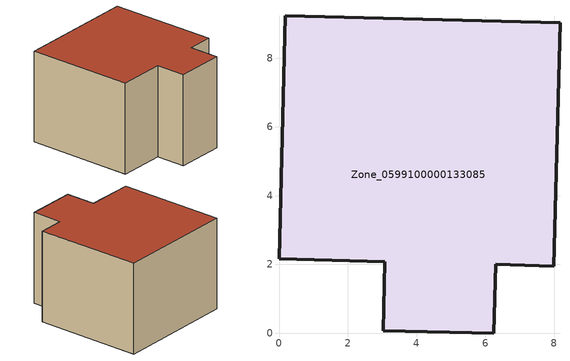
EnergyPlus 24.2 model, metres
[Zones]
Zone_0599100000133085
 floor ground (C_G): 8.17,9.03 7.99,1.95 6.3,2 6.25,0 3.03,0.08 3.08,2.08 0,2.16 0.18,9.23 z0
 wall outside (C_F): 6.25,0 6.3,2 7.99,1.95 8.17,9.03 0.18,9.23 0,2.16 3.08,2.08 3.03,0.08 6.25,0 z0:6.08
 roof outside (C_R): 8.17,9.03 0.18,9.23 0,2.16 3.08,2.08 3.03,0.08 6.25,0 6.3,2 7.99,1.95 z6.08
[BUILDING]
Pand.0599100000133085: North Axis=0; Terrain=City; Loads Convergence Tolerance Value=0.04; Temperature Convergence Tolerance Value=0.4; Solar Distribution=FullExterior; Maximum Number of Warmup Days=25; Minimum Number of Warmup Days=1
[Site:Location]
Rotterdam.The.Hague.AP_ZH_NLD Design_Conditions: Latitude=51.96; Longitude=4.45; Time Zone=1; Elevation=-4.5
[SITE:GROUNDTEMPERATURE:BUILDINGSURFACE]
18, 18, 18, 18, 18, 18, 18, 18, 18, 18, 18, 18
[MATERIAL] Thermal Absorptance=0.9; Solar Absorptance=0.7; Visible Absorptance=0.7
Name | Roughness | Thickness | Conductivity | Density | Specific Heat
G.TC.1946 | MediumSmooth | 0.15 | 1 | 540 | 1210
F.TC.1946 | Rough | 0.3 | 0.857143 | 1920 | 840
R.TC.1946 | MediumRough | 0.2 | 0.909091 | 1500 | 1000
[CONSTRUCTION]
C_G: G.TC.1946
C_F: F.TC.1946
C_R: R.TC.1946
[ZONE]
Zone_0599100000133085: Type=1; Multiplier=1; Ceiling Height=Autocalculate; Volume=Autocalculate; Floor Area=autocalculate; Part of Total Floor Area=Yes
[ZONEINFILTRATION:DESIGNFLOWRATE]
Infil_Zone_0599100000133085: Zone or ZoneList or Space or SpaceList=Zone_0599100000133085; Schedule=AlwaysOn; Design Flow Rate Calculation Method=Flow/Area; Flow Rate per Floor Area=0.003; Constant Term Coefficient=1; Temperature Term Coefficient=0; Velocity Term Coefficient=0; Velocity Squared Term Coefficient=0
[HVACTEMPLATE:ZONE:IDEALLOADSAIRSYSTEM]
Zone_0599100000133085: Maximum Heating Supply Air Temperature=50; Minimum Cooling Supply Air Temperature=13; Maximum Heating Supply Air Humidity Ratio=0.0156; Minimum Cooling Supply Air Humidity Ratio=0.0077; Heating Limit=NoLimit; Cooling Limit=NoLimit; Dehumidification Control Type=ConstantSensibleHeatRatio; Cooling Sensible Heat Ratio=0.7; Dehumidification Setpoint=60; Humidification Control Type=None; Humidification Setpoint=30; Outdoor Air Method=None; Outdoor Air Flow Rate per Person=0.00944; Outdoor Air Flow Rate per Zone Floor Area=0; Outdoor Air Flow Rate per Zone=0; Demand Controlled Ventilation Type=None; Outdoor Air Economizer Type=NoEconomizer; Heat Recovery Type=None; Sensible Heat Recovery Effectiveness=0.7; Latent Heat Recovery Effectiveness=0.65
[ZONECONTROL:THERMOSTAT]
ThermostatControl_Zone_0599100000133085: Zone or ZoneList=Zone_0599100000133085; Control Type Schedule=DualSetpointControlType; Control 1=Thermostat_Zone_0599100000133085; Temperature Difference Between Cutout And Setpoint=0
[THERMOSTATSETPOINT:DUALSETPOINT]
Thermostat_Zone_0599100000133085: Heating Setpoint Temperature Schedule=HeatingSetpoint_Zone_0599100000133085; Cooling Setpoint Temperature Schedule=CoolingSetpoint_Zone_0599100000133085
[SCHEDULE:COMPACT]
HeatingSetpoint_Zone_0599100000133085: Through: 12/31, For: AllDays, Until: 24:00, 21
CoolingSetpoint_Zone_0599100000133085: Through: 12/31, For: AllDays, Until: 24:00, 24
DualSetpointControlType: Through: 12/31, For: AllDays, Until: 24:00, 4
AlwaysOn: Through: 12/31, For: AllDays, Until: 24:00, 1
